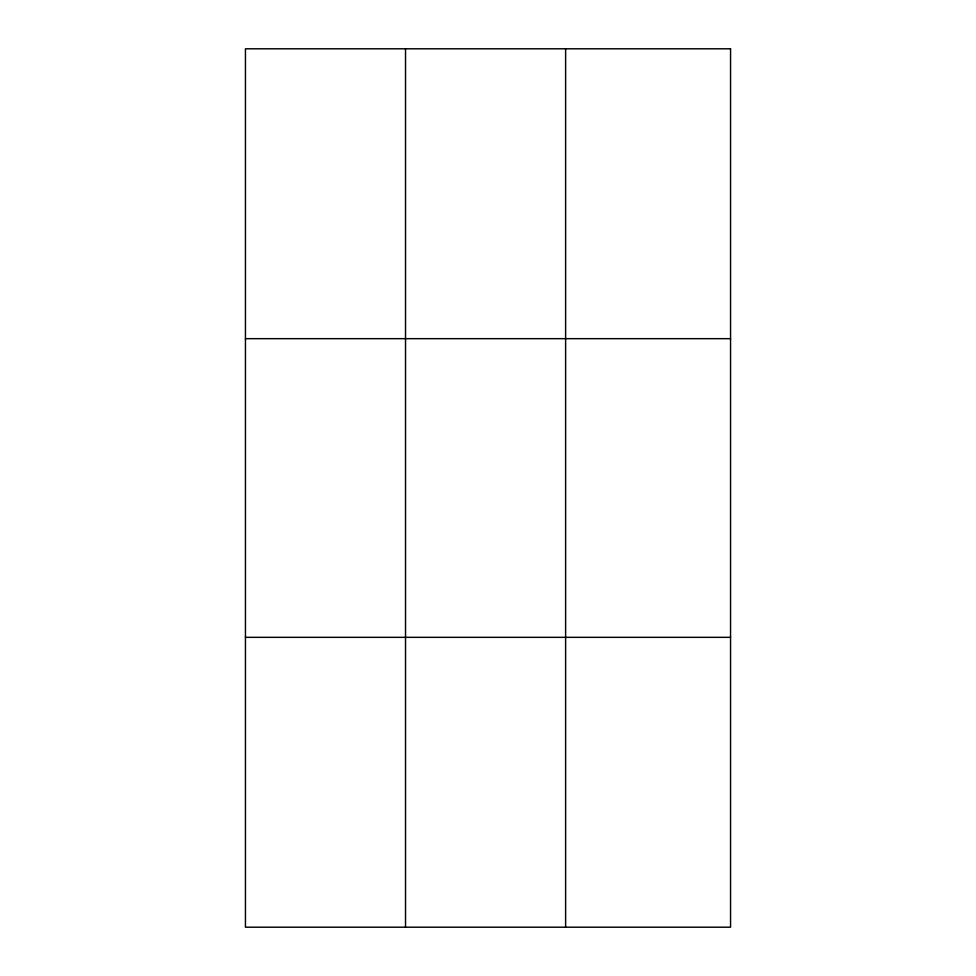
<?xml version="1.0" encoding="UTF-8"?>
<svg xmlns="http://www.w3.org/2000/svg" width="976" height="976" viewBox="0 0 976 976"><rect width="100%" height="100%" fill="white"/><g stroke="black" fill="none" stroke-linecap="round" stroke-linejoin="round"><path stroke-width="1.46" d="M405.528 927.2L405.528 48.8M565.616 927.2L565.616 48.8M245.44 338.672L730.56 338.672M245.44 637.328L730.56 637.328M730.56 48.8L245.44 48.8L245.44 927.2L730.56 927.2L730.56 48.8"/></g></svg>
